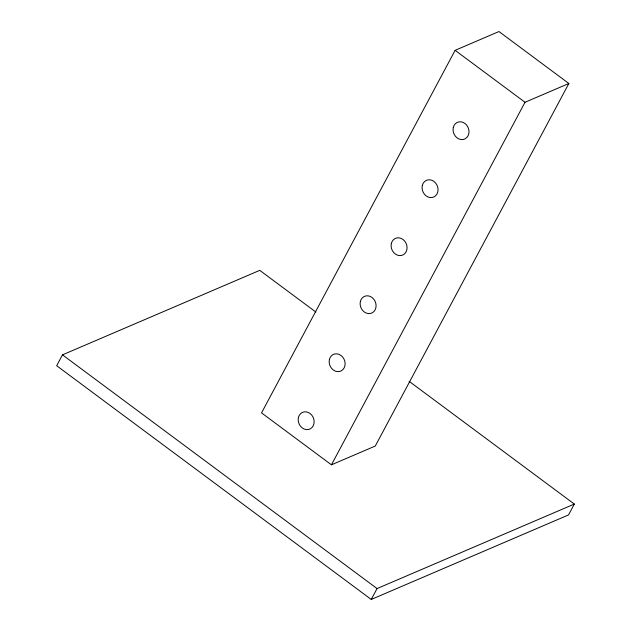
<?xml version="1.0" encoding="UTF-8"?>
<svg xmlns="http://www.w3.org/2000/svg" width="631" height="631" viewBox="0 0 631 631"><rect width="100%" height="100%" fill="white"/><g stroke="black" fill="none" stroke-linecap="round" stroke-linejoin="round"><path stroke-width="0.95" d="M315.871 312.037L259.751 270.352L62.477 354.859L56.672 365.735L371.249 599.45L568.523 514.935L574.328 504.059L409.133 381.329M455.117 50.33L261.534 412.887L331.441 464.818L375.279 446.038L568.862 83.489L498.955 31.55L455.117 50.33L525.024 102.269L568.862 83.489M331.441 464.818L525.024 102.269M371.249 599.45L377.062 588.573L574.328 504.059M62.477 354.859L377.062 588.573M298.408 417.58A9.118 7.769 66.8 0 0 308.37 429.522A9.118 7.769 66.8 0 0 311.714 415.064A9.118 7.769 66.8 0 0 298.408 417.58M329.382 359.575A9.118 7.769 66.8 0 0 339.344 371.517A9.118 7.769 66.8 0 0 342.688 357.059A9.118 7.769 66.8 0 0 329.382 359.575M391.33 243.558A9.118 7.769 66.8 0 0 401.292 255.5A9.118 7.769 66.8 0 0 404.637 241.042A9.118 7.769 66.8 0 0 391.33 243.558M360.356 301.571A9.118 7.769 66.8 0 0 370.318 313.504A9.118 7.769 66.8 0 0 373.662 299.047A9.118 7.769 66.8 0 0 360.356 301.571M422.305 185.553A9.118 7.769 66.8 0 0 432.267 197.487A9.118 7.769 66.8 0 0 435.611 183.029A9.118 7.769 66.8 0 0 422.305 185.553M453.279 127.541A9.118 7.769 66.8 0 0 463.241 139.483A9.118 7.769 66.8 0 0 466.577 125.025A9.118 7.769 66.8 0 0 453.279 127.541"/></g></svg>
